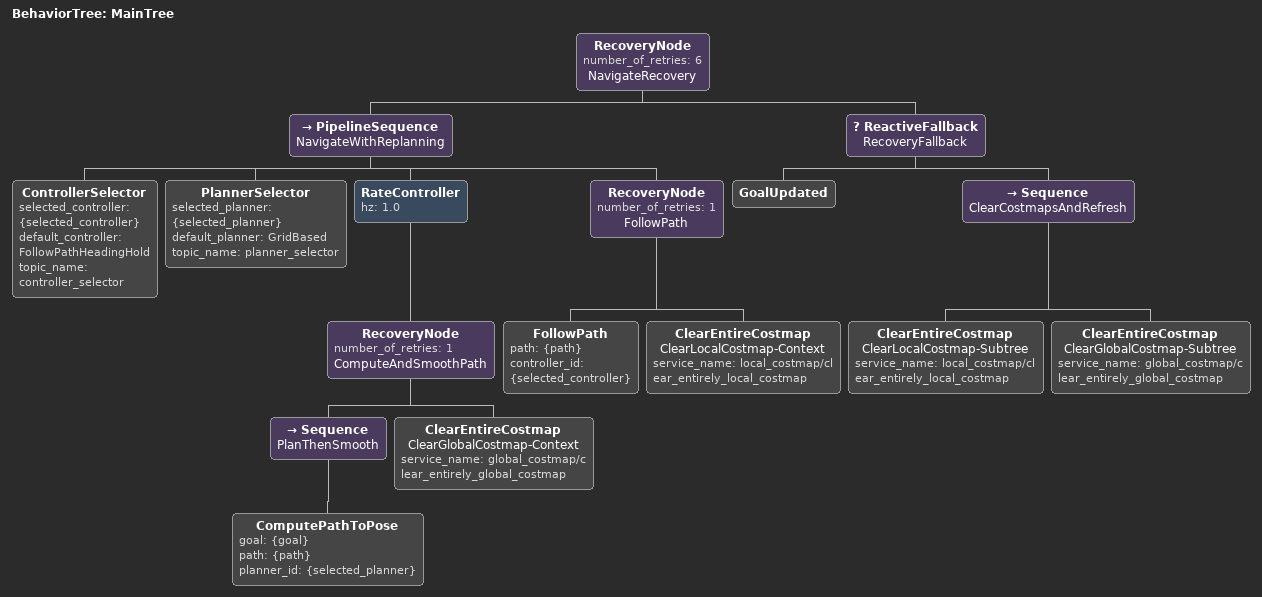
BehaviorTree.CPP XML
<!--
  Nav2 Humble's navigate-to-pose recovery flow with bounded 1 Hz live global
  replanning so newly visible competition cones are avoided before braking.
-->
<root main_tree_to_execute="MainTree">
  <BehaviorTree ID="MainTree">
    <RecoveryNode number_of_retries="6" name="NavigateRecovery">
      <PipelineSequence name="NavigateWithReplanning">
        <ControllerSelector selected_controller="{selected_controller}" default_controller="FollowPathHeadingHold" topic_name="controller_selector"/>
        <PlannerSelector selected_planner="{selected_planner}" default_planner="GridBased" topic_name="planner_selector"/>
        <RateController hz="1.0">
          <RecoveryNode number_of_retries="1" name="ComputeAndSmoothPath">
            <Sequence name="PlanThenSmooth">
              <!-- Native Nav2 path contract: the limiter evaluates this exact
                   path, so FollowPath always receives the planner result. -->
              <ComputePathToPose goal="{goal}" path="{path}" planner_id="{selected_planner}"/>
            </Sequence>
            <ClearEntireCostmap name="ClearGlobalCostmap-Context" service_name="global_costmap/clear_entirely_global_costmap"/>
          </RecoveryNode>
        </RateController>
        <RecoveryNode number_of_retries="1" name="FollowPath">
          <FollowPath path="{path}" controller_id="{selected_controller}"/>
          <ClearEntireCostmap name="ClearLocalCostmap-Context" service_name="local_costmap/clear_entirely_local_costmap"/>
        </RecoveryNode>
      </PipelineSequence>
      <ReactiveFallback name="RecoveryFallback">
        <GoalUpdated/>
        <Sequence name="ClearCostmapsAndRefresh">
          <ClearEntireCostmap name="ClearLocalCostmap-Subtree" service_name="local_costmap/clear_entirely_local_costmap"/>
          <ClearEntireCostmap name="ClearGlobalCostmap-Subtree" service_name="global_costmap/clear_entirely_global_costmap"/>
        </Sequence>
      </ReactiveFallback>
    </RecoveryNode>
  </BehaviorTree>
</root>
